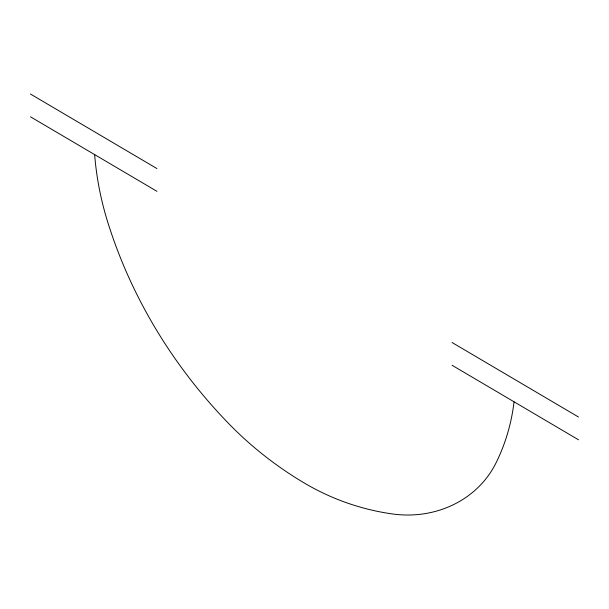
<?xml version="1.0" encoding="UTF-8"?>
<svg xmlns="http://www.w3.org/2000/svg" width="609" height="609" viewBox="0 0 609 609"><rect width="100%" height="100%" fill="white"/><g stroke="black" fill="none" stroke-linecap="round" stroke-linejoin="round"><path stroke-width="0.91" d="M30.45 94.014L156.924 168.556M452.03 342.494L578.512 417.036M30.488 116.799L156.97 191.34M452.076 365.278L578.55 439.82M514.026 401.788A219.301 201.716 20.1 0 1 496.107 462.741A103.994 95.659 20.1 0 1 392.166 513.92A219.301 201.716 20.1 0 1 304.888 483.356A343.461 315.919 20.1 0 1 227.88 422.73A518.876 477.273 20.1 0 1 107.953 222.81A343.461 315.919 20.1 0 1 94.639 154.602"/></g></svg>
